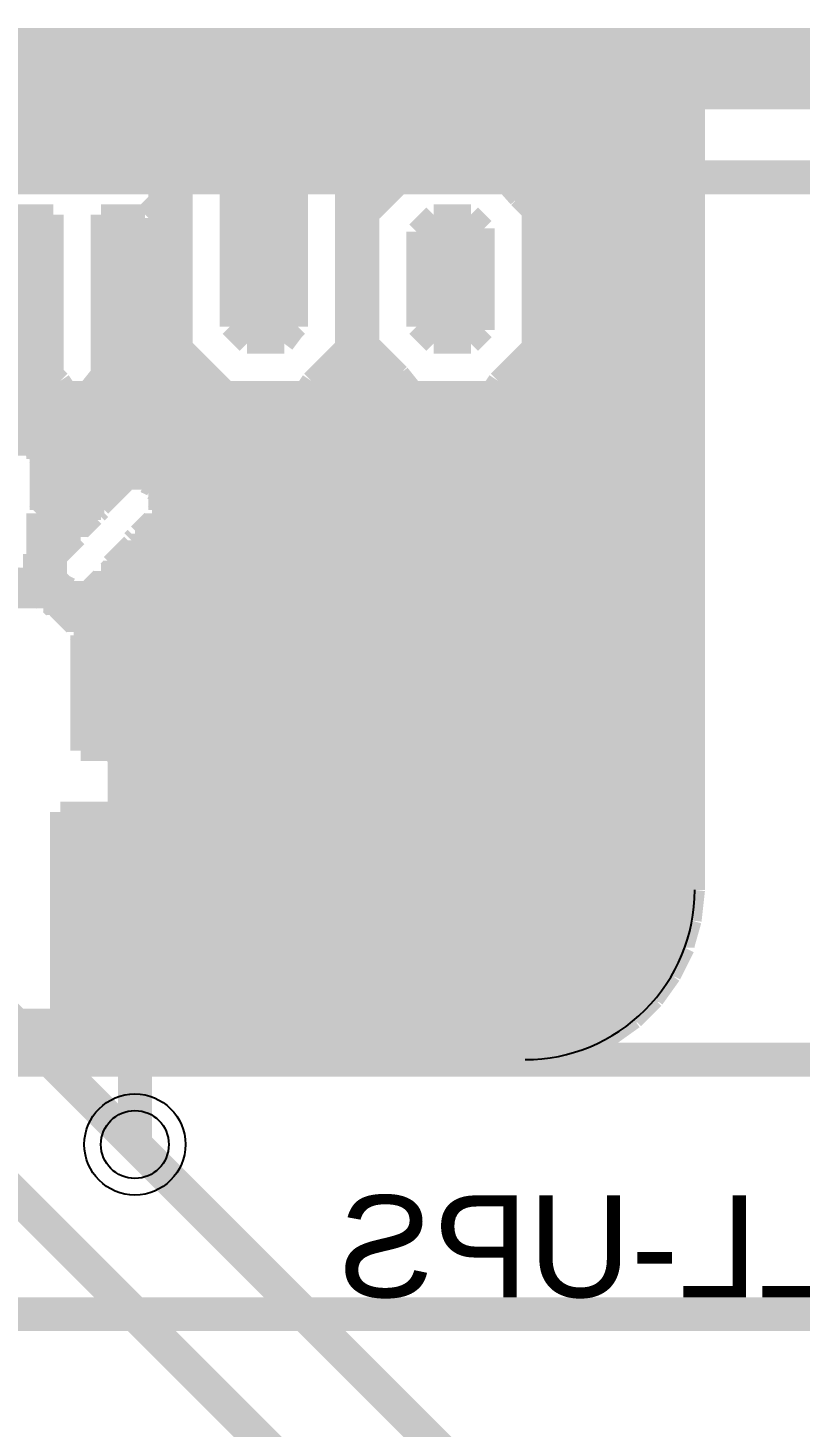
# Model space of a CAD drawing. Extents: x -38954 to -35245, y 27171 to 29112.
# Drawn here: x -36446.5 to -36219, y 28666.7 to 29079 of the extents above; entities that cross this region are included whole.
import ezdxf

# ---------------------------------------------------------------- set-up
doc = ezdxf.new("R2010")
doc.units = 9
for name, color, linetype, true_color in [('BoardOutline', 7, 'Continuous', 0xff00ff), ('BottomLayer', 7, 'Continuous', 0x0000ff), ('BottomSilkLayer', 7, 'Continuous', 0x808000), ('Hole', 7, 'Continuous', 0x000000), ('Multi-Layer', 7, 'Continuous', 0xc0c0c0), ('TopLayer', 7, 'Continuous', 0xff0000), ('TopSilkLayer', 7, 'Continuous', 0xffff00)]:
    doc.layers.add(name, color=color, linetype=linetype, true_color=true_color)
doc.styles.get("Standard").update_dxf_attribs({"font": 'arial.ttf'})

msp = doc.modelspace()

# ---------------------------------------------------------------- hatches: boundary and pattern name
at = {"layer": 'TopSilkLayer'}
msp.add_hatch(color=256, dxfattribs=at).paths.add_polyline_path([(-38950, 29075), (-35250, 29075), (-35250, 29055), (-38950, 29055), (-38950, 29075)])

# ---------------------------------------------------------------- linework, layer by layer
at = {"layer": 'BoardOutline', "const_width": 8}
msp.add_lwpolyline([(-38929, 29075), (-35271, 29075)], dxfattribs=at)
at = {"layer": 'BottomLayer', "const_width": 10}
for points in [[(-36415, 28775), (-36500, 28775)], [(-36415, 28775), (-36170, 28775)], [(-36415, 28750), (-36415, 28775)], [(-36465, 28700), (-35921, 28700)]]:
    msp.add_lwpolyline(points, dxfattribs=at)
at = {"layer": 'BottomSilkLayer', "const_width": 6}
for points in [[(-36250, 29075), (-36900, 29075)], [(-36250, 29070), (-36250, 29075)], [(-36250, 29070), (-36900, 29070)], [(-36250, 29065), (-36250, 29070)], [(-36250, 29065), (-36900, 29065)], [(-36250, 29060), (-36250, 29065)], [(-36250, 29060), (-36900, 29060)], [(-36250, 29055), (-36250, 29060)], [(-36250, 29055), (-36827, 29055)], [(-36250, 29050), (-36250, 29055)], [(-36250, 29050), (-36821, 29050)], [(-36250, 29045), (-36250, 29050)], [(-36250, 29045), (-36818, 29045)], [(-36250, 29040), (-36250, 29045)], [(-36250, 29040), (-36698, 29040)], [(-36452, 29038), (-36412, 29038)], [(-36412, 29038), (-36410, 29035)], [(-36399, 29035), (-36397, 29038)], [(-36397, 29038), (-36391, 29038)], [(-36391, 29038), (-36387, 29033)], [(-36367, 29033), (-36363, 29038)], [(-36363, 29038), (-36357, 29038)], [(-36357, 29038), (-36354, 29035)], [(-36337, 29033), (-36333, 29038)], [(-36333, 29038), (-36310, 29038)], [(-36310, 29038), (-36302, 29029)], [(-36250, 29035), (-36250, 29040)], [(-36410, 29035), (-36408, 29033)], [(-36399, 29035), (-36410, 29035)], [(-36408, 29033), (-36408, 29030)], [(-36401, 29033), (-36399, 29035)], [(-36401, 29030), (-36401, 29033)], [(-36365, 29035), (-36388, 29035)], [(-36387, 29033), (-36387, 29030)], [(-36367, 29030), (-36367, 29033)], [(-36354, 29035), (-36353, 29033)], [(-36335, 29035), (-36354, 29035)], [(-36353, 29033), (-36353, 29030)], [(-36345, 29025), (-36337, 29033)], [(-36250, 29035), (-36308, 29035)], [(-36250, 29030), (-36250, 29035)], [(-36408, 29028), (-36412, 29024)], [(-36408, 29030), (-36408, 29028)], [(-36401, 29030), (-36408, 29030)], [(-36401, 29025), (-36401, 29030)], [(-36387, 29030), (-36387, 29025)], [(-36367, 29030), (-36387, 29030)], [(-36367, 29025), (-36367, 29030)], [(-36353, 29030), (-36353, 29025)], [(-36340, 29030), (-36353, 29030)], [(-36250, 29030), (-36303, 29030)], [(-36302, 29029), (-36298, 29025)], [(-36250, 29025), (-36250, 29030)], [(-36439, 29024), (-36452, 29024)], [(-36439, 29020), (-36439, 29024)], [(-36425, 29024), (-36425, 29020)], [(-36412, 29024), (-36425, 29024)], [(-36401, 29025), (-36411, 29025)], [(-36401, 29020), (-36401, 29025)], [(-36387, 29025), (-36387, 29020)], [(-36367, 29025), (-36387, 29025)], [(-36367, 29020), (-36367, 29025)], [(-36353, 29025), (-36353, 29020)], [(-36345, 29025), (-36353, 29025)], [(-36346, 29020), (-36346, 29025)], [(-36346, 29025), (-36345, 29025)], [(-36327, 29024), (-36331, 29020)], [(-36316, 29024), (-36327, 29024)], [(-36312, 29020), (-36316, 29024)], [(-36298, 29025), (-36298, 29020)], [(-36250, 29025), (-36298, 29025)], [(-36250, 29020), (-36250, 29025)], [(-36439, 29020), (-36463, 29020)], [(-36439, 29015), (-36439, 29020)], [(-36425, 29020), (-36425, 29015)], [(-36401, 29020), (-36425, 29020)], [(-36401, 29015), (-36401, 29020)], [(-36387, 29020), (-36387, 29015)], [(-36367, 29020), (-36387, 29020)], [(-36367, 29015), (-36367, 29020)], [(-36353, 29020), (-36353, 29015)], [(-36346, 29020), (-36353, 29020)], [(-36346, 29015), (-36346, 29020)], [(-36331, 29020), (-36332, 29019)], [(-36312, 29020), (-36331, 29020)], [(-36312, 29019), (-36312, 29020)], [(-36298, 29020), (-36298, 29015)], [(-36250, 29020), (-36298, 29020)], [(-36250, 29015), (-36250, 29020)], [(-36332, 29019), (-36332, 29015)], [(-36312, 29015), (-36312, 29019)], [(-36439, 29015), (-36463, 29015)], [(-36439, 29010), (-36439, 29015)], [(-36425, 29015), (-36425, 29010)], [(-36401, 29015), (-36425, 29015)], [(-36401, 29010), (-36401, 29015)], [(-36387, 29015), (-36387, 29010)], [(-36367, 29015), (-36387, 29015)], [(-36367, 29010), (-36367, 29015)], [(-36353, 29015), (-36353, 29010)], [(-36346, 29015), (-36353, 29015)], [(-36346, 29010), (-36346, 29015)], [(-36332, 29015), (-36332, 29010)], [(-36312, 29015), (-36332, 29015)], [(-36312, 29010), (-36312, 29015)], [(-36298, 29015), (-36298, 29010)], [(-36250, 29015), (-36298, 29015)], [(-36250, 29010), (-36250, 29015)], [(-36439, 29010), (-36463, 29010)], [(-36439, 29005), (-36439, 29010)], [(-36425, 29010), (-36425, 29005)], [(-36401, 29010), (-36425, 29010)], [(-36401, 29005), (-36401, 29010)], [(-36387, 29010), (-36387, 29005)], [(-36367, 29010), (-36387, 29010)], [(-36367, 29005), (-36367, 29010)], [(-36353, 29010), (-36353, 29005)], [(-36346, 29010), (-36353, 29010)], [(-36346, 29005), (-36346, 29010)], [(-36332, 29010), (-36332, 29005)], [(-36312, 29010), (-36332, 29010)], [(-36312, 29005), (-36312, 29010)], [(-36298, 29010), (-36298, 29005)], [(-36250, 29010), (-36298, 29010)], [(-36250, 29005), (-36250, 29010)], [(-36439, 29005), (-36463, 29005)], [(-36439, 29000), (-36439, 29005)], [(-36425, 29005), (-36425, 29000)], [(-36401, 29005), (-36425, 29005)], [(-36401, 29000), (-36401, 29005)], [(-36387, 29005), (-36387, 29000)], [(-36367, 29005), (-36387, 29005)], [(-36367, 29000), (-36367, 29005)], [(-36353, 29005), (-36353, 29000)], [(-36346, 29005), (-36353, 29005)], [(-36346, 29000), (-36346, 29005)], [(-36332, 29005), (-36332, 29000)], [(-36312, 29005), (-36332, 29005)], [(-36312, 29000), (-36312, 29005)], [(-36298, 29005), (-36298, 29000)], [(-36250, 29005), (-36298, 29005)], [(-36250, 29000), (-36250, 29005)], [(-36439, 29000), (-36463, 29000)], [(-36439, 28995), (-36439, 29000)], [(-36425, 29000), (-36425, 28995)], [(-36401, 29000), (-36425, 29000)], [(-36401, 28995), (-36401, 29000)], [(-36387, 29000), (-36387, 28995)], [(-36367, 29000), (-36387, 29000)], [(-36367, 28995), (-36367, 29000)], [(-36353, 29000), (-36353, 28995)], [(-36346, 29000), (-36353, 29000)], [(-36346, 28995), (-36346, 29000)], [(-36332, 29000), (-36332, 28995)], [(-36312, 29000), (-36332, 29000)], [(-36312, 28995), (-36312, 29000)], [(-36298, 29000), (-36298, 28995)], [(-36250, 29000), (-36298, 29000)], [(-36250, 28995), (-36250, 29000)], [(-36439, 28995), (-36463, 28995)], [(-36439, 28990), (-36439, 28995)], [(-36425, 28995), (-36425, 28990)], [(-36401, 28995), (-36425, 28995)], [(-36401, 28990), (-36401, 28995)], [(-36387, 28995), (-36387, 28991)], [(-36367, 28995), (-36387, 28995)], [(-36367, 28991), (-36367, 28995)], [(-36353, 28995), (-36353, 28990)], [(-36346, 28995), (-36353, 28995)], [(-36346, 28990), (-36346, 28995)], [(-36332, 28995), (-36332, 28991)], [(-36312, 28995), (-36332, 28995)], [(-36312, 28991), (-36312, 28995)], [(-36298, 28995), (-36298, 28990)], [(-36250, 28995), (-36298, 28995)], [(-36250, 28990), (-36250, 28995)], [(-36387, 28991), (-36386, 28990)], [(-36368, 28990), (-36367, 28991)], [(-36332, 28991), (-36331, 28990)], [(-36312, 28990), (-36312, 28991)], [(-36439, 28990), (-36463, 28990)], [(-36439, 28985), (-36439, 28990)], [(-36425, 28990), (-36425, 28985)], [(-36401, 28990), (-36425, 28990)], [(-36401, 28985), (-36401, 28990)], [(-36386, 28990), (-36382, 28986)], [(-36368, 28990), (-36386, 28990)], [(-36371, 28986), (-36368, 28990)], [(-36353, 28990), (-36353, 28985)], [(-36346, 28990), (-36353, 28990)], [(-36346, 28985), (-36346, 28990)], [(-36331, 28990), (-36327, 28986)], [(-36312, 28990), (-36331, 28990)], [(-36316, 28986), (-36312, 28990)], [(-36298, 28990), (-36298, 28985)], [(-36250, 28990), (-36298, 28990)], [(-36250, 28985), (-36250, 28990)], [(-36439, 28985), (-36463, 28985)], [(-36439, 28980), (-36439, 28985)], [(-36425, 28985), (-36425, 28980)], [(-36401, 28985), (-36425, 28985)], [(-36396, 28980), (-36401, 28985)], [(-36382, 28986), (-36371, 28986)], [(-36353, 28985), (-36358, 28980)], [(-36345, 28985), (-36353, 28985)], [(-36345, 28985), (-36346, 28985)], [(-36340, 28980), (-36345, 28985)], [(-36327, 28986), (-36316, 28986)], [(-36298, 28985), (-36303, 28980)], [(-36250, 28985), (-36298, 28985)], [(-36250, 28980), (-36250, 28985)], [(-36439, 28980), (-36463, 28980)], [(-36439, 28977), (-36439, 28980)], [(-36425, 28980), (-36425, 28977)], [(-36396, 28980), (-36425, 28980)], [(-36391, 28975), (-36396, 28980)], [(-36358, 28980), (-36363, 28975)], [(-36340, 28980), (-36358, 28980)], [(-36337, 28977), (-36340, 28980)], [(-36303, 28980), (-36308, 28975)], [(-36250, 28980), (-36303, 28980)], [(-36250, 28975), (-36250, 28980)], [(-36437, 28975), (-36465, 28975)], [(-36437, 28975), (-36439, 28977)], [(-36435, 28972), (-36437, 28975)], [(-36425, 28977), (-36429, 28972)], [(-36391, 28975), (-36427, 28975)], [(-36388, 28972), (-36391, 28975)], [(-36363, 28975), (-36365, 28972)], [(-36335, 28975), (-36363, 28975)], [(-36333, 28972), (-36337, 28977)], [(-36308, 28975), (-36310, 28972)], [(-36250, 28975), (-36308, 28975)], [(-36250, 28970), (-36250, 28975)], [(-36250, 28970), (-36695, 28970)], [(-36429, 28972), (-36435, 28972)], [(-36365, 28972), (-36388, 28972)], [(-36310, 28972), (-36333, 28972)], [(-36250, 28965), (-36250, 28970)], [(-36250, 28965), (-36698, 28965)], [(-36250, 28965), (-36650, 28965)], [(-36250, 28963), (-36650, 28963)], [(-36250, 28960), (-36250, 28965)], [(-36250, 28963), (-36250, 28965)], [(-36250, 28961), (-36250, 28963)], [(-36250, 28960), (-36823, 28960)], [(-36250, 28961), (-36650, 28961)], [(-36250, 28959), (-36650, 28959)], [(-36250, 28959), (-36250, 28961)], [(-36250, 28925), (-36250, 28960)], [(-36250, 28957), (-36250, 28959)], [(-36250, 28957), (-36650, 28957)], [(-36452, 28956), (-36449, 28956)], [(-36449, 28956), (-36448, 28956)], [(-36448, 28956), (-36447, 28956)], [(-36447, 28956), (-36447, 28955)], [(-36447, 28955), (-36446, 28955)], [(-36446, 28955), (-36445, 28955)], [(-36250, 28955), (-36446, 28955)], [(-36445, 28955), (-36444, 28954)], [(-36444, 28954), (-36444, 28953)], [(-36250, 28955), (-36250, 28957)], [(-36250, 28953), (-36250, 28955)], [(-36444, 28953), (-36443, 28952)], [(-36250, 28953), (-36444, 28953)], [(-36443, 28952), (-36443, 28951)], [(-36443, 28951), (-36443, 28949)], [(-36250, 28951), (-36443, 28951)], [(-36250, 28951), (-36250, 28953)], [(-36250, 28949), (-36250, 28951)], [(-36443, 28949), (-36443, 28948)], [(-36250, 28949), (-36443, 28949)], [(-36443, 28948), (-36443, 28947)], [(-36443, 28947), (-36443, 28945)], [(-36250, 28947), (-36443, 28947)], [(-36417, 28945), (-36417, 28946)], [(-36417, 28946), (-36413, 28946)], [(-36413, 28946), (-36413, 28945)], [(-36250, 28947), (-36250, 28949)], [(-36250, 28945), (-36250, 28947)], [(-36443, 28945), (-36443, 28943)], [(-36418, 28945), (-36443, 28945)], [(-36443, 28943), (-36443, 28941)], [(-36420, 28943), (-36443, 28943)], [(-36422, 28941), (-36421, 28942)], [(-36421, 28942), (-36420, 28943)], [(-36420, 28943), (-36419, 28944)], [(-36419, 28944), (-36418, 28945)], [(-36418, 28945), (-36417, 28945)], [(-36413, 28945), (-36412, 28945)], [(-36412, 28945), (-36410, 28944)], [(-36250, 28945), (-36412, 28945)], [(-36410, 28944), (-36410, 28943)], [(-36410, 28943), (-36408, 28942)], [(-36250, 28943), (-36410, 28943)], [(-36408, 28942), (-36408, 28941)], [(-36250, 28943), (-36250, 28945)], [(-36250, 28941), (-36250, 28943)], [(-36443, 28937), (-36444, 28936)], [(-36443, 28941), (-36443, 28939)], [(-36422, 28941), (-36443, 28941)], [(-36443, 28939), (-36443, 28937)], [(-36424, 28939), (-36443, 28939)], [(-36425, 28937), (-36443, 28937)], [(-36426, 28936), (-36425, 28937)], [(-36425, 28938), (-36424, 28939)], [(-36425, 28937), (-36425, 28938)], [(-36424, 28939), (-36422, 28941)], [(-36408, 28937), (-36409, 28936)], [(-36408, 28941), (-36408, 28940)], [(-36250, 28941), (-36408, 28941)], [(-36408, 28940), (-36408, 28939)], [(-36408, 28939), (-36408, 28938)], [(-36250, 28939), (-36408, 28939)], [(-36408, 28938), (-36408, 28937)], [(-36250, 28937), (-36408, 28937)], [(-36250, 28939), (-36250, 28941)], [(-36250, 28937), (-36250, 28939)], [(-36250, 28935), (-36250, 28937)], [(-36444, 28936), (-36444, 28935)], [(-36444, 28935), (-36444, 28933)], [(-36427, 28935), (-36444, 28935)], [(-36444, 28933), (-36444, 28931)], [(-36429, 28933), (-36444, 28933)], [(-36430, 28932), (-36429, 28933)], [(-36429, 28933), (-36428, 28934)], [(-36428, 28934), (-36427, 28935)], [(-36427, 28935), (-36427, 28936)], [(-36427, 28936), (-36426, 28936)], [(-36411, 28933), (-36412, 28932)], [(-36410, 28934), (-36411, 28933)], [(-36250, 28933), (-36411, 28933)], [(-36409, 28935), (-36410, 28935)], [(-36410, 28935), (-36410, 28934)], [(-36250, 28935), (-36410, 28935)], [(-36409, 28936), (-36409, 28935)], [(-36250, 28933), (-36250, 28935)], [(-36250, 28931), (-36250, 28933)], [(-36444, 28931), (-36444, 28930)], [(-36431, 28931), (-36444, 28931)], [(-36444, 28930), (-36444, 28929)], [(-36444, 28929), (-36444, 28927)], [(-36432, 28929), (-36444, 28929)], [(-36433, 28928), (-36432, 28929)], [(-36432, 28929), (-36432, 28930)], [(-36432, 28930), (-36431, 28930)], [(-36431, 28931), (-36430, 28932)], [(-36431, 28930), (-36431, 28931)], [(-36415, 28929), (-36416, 28928)], [(-36414, 28929), (-36415, 28929)], [(-36250, 28929), (-36415, 28929)], [(-36413, 28931), (-36414, 28930)], [(-36414, 28930), (-36414, 28929)], [(-36412, 28932), (-36413, 28931)], [(-36250, 28931), (-36413, 28931)], [(-36250, 28929), (-36250, 28931)], [(-36250, 28927), (-36250, 28929)], [(-36444, 28927), (-36444, 28925)], [(-36434, 28927), (-36444, 28927)], [(-36444, 28925), (-36444, 28924)], [(-36436, 28925), (-36444, 28925)], [(-36437, 28924), (-36436, 28925)], [(-36436, 28925), (-36435, 28926)], [(-36435, 28926), (-36434, 28927)], [(-36434, 28927), (-36433, 28928)], [(-36418, 28925), (-36419, 28924)], [(-36416, 28927), (-36418, 28925)], [(-36250, 28925), (-36418, 28925)], [(-36416, 28928), (-36416, 28927)], [(-36250, 28927), (-36416, 28927)], [(-36250, 28925), (-36250, 28927)], [(-36250, 28923), (-36250, 28925)], [(-36250, 28925), (-36250, 28825)], [(-36444, 28924), (-36445, 28924)], [(-36445, 28924), (-36445, 28923)], [(-36445, 28923), (-36445, 28921)], [(-36438, 28923), (-36445, 28923)], [(-36445, 28921), (-36445, 28920)], [(-36438, 28921), (-36445, 28921)], [(-36438, 28923), (-36437, 28924)], [(-36438, 28922), (-36438, 28923)], [(-36438, 28921), (-36438, 28922)], [(-36438, 28919), (-36438, 28921)], [(-36421, 28922), (-36422, 28921)], [(-36422, 28921), (-36422, 28920)], [(-36250, 28921), (-36422, 28921)], [(-36420, 28923), (-36421, 28922)], [(-36419, 28924), (-36420, 28923)], [(-36250, 28923), (-36420, 28923)], [(-36250, 28921), (-36250, 28923)], [(-36250, 28919), (-36250, 28921)], [(-36438, 28917), (-36465, 28917)], [(-36448, 28917), (-36454, 28917)], [(-36447, 28918), (-36448, 28917)], [(-36446, 28918), (-36447, 28918)], [(-36445, 28919), (-36446, 28919)], [(-36446, 28919), (-36446, 28918)], [(-36438, 28919), (-36446, 28919)], [(-36445, 28920), (-36445, 28919)], [(-36438, 28918), (-36438, 28919)], [(-36438, 28917), (-36438, 28918)], [(-36436, 28915), (-36438, 28917)], [(-36425, 28917), (-36426, 28916)], [(-36424, 28918), (-36425, 28918)], [(-36425, 28918), (-36425, 28917)], [(-36250, 28917), (-36425, 28917)], [(-36423, 28919), (-36424, 28919)], [(-36424, 28919), (-36424, 28918)], [(-36250, 28919), (-36424, 28919)], [(-36422, 28920), (-36423, 28919)], [(-36250, 28917), (-36250, 28919)], [(-36250, 28915), (-36250, 28917)], [(-36250, 28913), (-36650, 28913)], [(-36436, 28915), (-36467, 28915)], [(-36434, 28914), (-36436, 28915)], [(-36434, 28913), (-36434, 28914)], [(-36429, 28913), (-36434, 28913)], [(-36428, 28914), (-36429, 28914)], [(-36429, 28914), (-36429, 28913)], [(-36427, 28915), (-36428, 28914)], [(-36426, 28916), (-36427, 28915)], [(-36250, 28915), (-36427, 28915)], [(-36250, 28913), (-36250, 28915)], [(-36250, 28911), (-36250, 28913)], [(-36250, 28911), (-36650, 28911)], [(-36462, 28911), (-36444, 28911)], [(-36444, 28911), (-36443, 28911)], [(-36443, 28911), (-36442, 28910)], [(-36442, 28910), (-36441, 28910)], [(-36441, 28910), (-36441, 28909)], [(-36441, 28909), (-36440, 28909)], [(-36440, 28909), (-36439, 28908)], [(-36250, 28909), (-36440, 28909)], [(-36250, 28909), (-36250, 28911)], [(-36250, 28907), (-36250, 28909)], [(-36439, 28908), (-36438, 28908)], [(-36438, 28908), (-36437, 28907)], [(-36437, 28907), (-36436, 28906)], [(-36250, 28907), (-36437, 28907)], [(-36436, 28906), (-36435, 28905)], [(-36435, 28905), (-36434, 28904)], [(-36250, 28905), (-36435, 28905)], [(-36434, 28904), (-36433, 28903)], [(-36250, 28905), (-36250, 28907)], [(-36250, 28903), (-36250, 28905)], [(-36433, 28903), (-36433, 28902)], [(-36250, 28903), (-36433, 28903)], [(-36433, 28902), (-36432, 28902)], [(-36432, 28902), (-36432, 28901)], [(-36432, 28901), (-36431, 28900)], [(-36250, 28901), (-36432, 28901)], [(-36431, 28900), (-36431, 28899)], [(-36250, 28901), (-36250, 28903)], [(-36250, 28899), (-36250, 28901)], [(-36431, 28899), (-36431, 28897)], [(-36250, 28899), (-36431, 28899)], [(-36431, 28897), (-36431, 28895)], [(-36250, 28897), (-36431, 28897)], [(-36250, 28897), (-36250, 28899)], [(-36250, 28895), (-36250, 28897)], [(-36431, 28895), (-36431, 28893)], [(-36250, 28895), (-36431, 28895)], [(-36431, 28893), (-36431, 28891)], [(-36250, 28893), (-36431, 28893)], [(-36250, 28893), (-36250, 28895)], [(-36250, 28891), (-36250, 28893)], [(-36431, 28891), (-36431, 28889)], [(-36250, 28891), (-36431, 28891)], [(-36431, 28889), (-36431, 28887)], [(-36250, 28889), (-36431, 28889)], [(-36250, 28889), (-36250, 28891)], [(-36250, 28887), (-36250, 28889)], [(-36431, 28887), (-36431, 28885)], [(-36250, 28887), (-36431, 28887)], [(-36431, 28885), (-36431, 28883)], [(-36250, 28885), (-36431, 28885)], [(-36250, 28885), (-36250, 28887)], [(-36250, 28883), (-36250, 28885)], [(-36431, 28883), (-36431, 28881)], [(-36250, 28883), (-36431, 28883)], [(-36431, 28881), (-36431, 28879)], [(-36250, 28881), (-36431, 28881)], [(-36250, 28881), (-36250, 28883)], [(-36250, 28879), (-36250, 28881)], [(-36431, 28879), (-36431, 28877)], [(-36250, 28879), (-36431, 28879)], [(-36431, 28877), (-36431, 28875)], [(-36250, 28877), (-36431, 28877)], [(-36250, 28877), (-36250, 28879)], [(-36250, 28875), (-36250, 28877)], [(-36431, 28875), (-36431, 28873)], [(-36250, 28875), (-36431, 28875)], [(-36431, 28873), (-36431, 28871)], [(-36250, 28873), (-36431, 28873)], [(-36431, 28871), (-36431, 28869)], [(-36250, 28871), (-36431, 28871)], [(-36250, 28873), (-36250, 28875)], [(-36250, 28871), (-36250, 28873)], [(-36250, 28869), (-36250, 28871)], [(-36431, 28869), (-36431, 28867)], [(-36250, 28869), (-36431, 28869)], [(-36431, 28867), (-36431, 28866)], [(-36250, 28867), (-36431, 28867)], [(-36250, 28867), (-36250, 28869)], [(-36250, 28865), (-36250, 28867)], [(-36431, 28866), (-36422, 28866)], [(-36422, 28866), (-36421, 28865)], [(-36421, 28865), (-36420, 28864)], [(-36250, 28865), (-36421, 28865)], [(-36420, 28864), (-36420, 28863)], [(-36420, 28863), (-36420, 28861)], [(-36250, 28863), (-36420, 28863)], [(-36250, 28863), (-36250, 28865)], [(-36250, 28861), (-36250, 28863)], [(-36420, 28861), (-36420, 28859)], [(-36250, 28861), (-36420, 28861)], [(-36420, 28859), (-36420, 28857)], [(-36250, 28859), (-36420, 28859)], [(-36250, 28859), (-36250, 28861)], [(-36250, 28857), (-36250, 28859)], [(-36420, 28857), (-36420, 28855)], [(-36250, 28857), (-36420, 28857)], [(-36420, 28855), (-36420, 28853)], [(-36250, 28855), (-36420, 28855)], [(-36250, 28855), (-36250, 28857)], [(-36250, 28853), (-36250, 28855)], [(-36420, 28853), (-36420, 28851)], [(-36250, 28853), (-36420, 28853)], [(-36420, 28851), (-36420, 28850)], [(-36250, 28851), (-36420, 28851)], [(-36250, 28851), (-36250, 28853)], [(-36250, 28849), (-36250, 28851)], [(-36422, 28848), (-36437, 28848)], [(-36437, 28848), (-36437, 28847)], [(-36437, 28847), (-36437, 28845)], [(-36250, 28847), (-36437, 28847)], [(-36421, 28849), (-36422, 28849)], [(-36422, 28849), (-36422, 28848)], [(-36420, 28850), (-36421, 28850)], [(-36421, 28850), (-36421, 28849)], [(-36250, 28849), (-36421, 28849)], [(-36250, 28847), (-36250, 28849)], [(-36250, 28845), (-36250, 28847)], [(-36437, 28845), (-36437, 28843)], [(-36250, 28845), (-36437, 28845)], [(-36437, 28843), (-36437, 28841)], [(-36250, 28843), (-36437, 28843)], [(-36250, 28843), (-36250, 28845)], [(-36250, 28841), (-36250, 28843)], [(-36437, 28841), (-36437, 28839)], [(-36250, 28841), (-36437, 28841)], [(-36437, 28839), (-36437, 28837)], [(-36250, 28839), (-36437, 28839)], [(-36250, 28839), (-36250, 28841)], [(-36250, 28837), (-36250, 28839)], [(-36437, 28837), (-36437, 28835)], [(-36250, 28837), (-36437, 28837)], [(-36437, 28835), (-36437, 28833)], [(-36250, 28835), (-36437, 28835)], [(-36250, 28835), (-36250, 28837)], [(-36250, 28833), (-36250, 28835)], [(-36437, 28833), (-36437, 28831)], [(-36250, 28833), (-36437, 28833)], [(-36437, 28831), (-36437, 28829)], [(-36250, 28831), (-36437, 28831)], [(-36250, 28831), (-36250, 28833)], [(-36250, 28829), (-36250, 28831)], [(-36437, 28829), (-36437, 28827)], [(-36250, 28829), (-36437, 28829)], [(-36437, 28827), (-36437, 28825)], [(-36250, 28827), (-36437, 28827)], [(-36250, 28827), (-36250, 28829)], [(-36250, 28825), (-36250, 28827)], [(-36437, 28825), (-36437, 28823)], [(-36250, 28825), (-36437, 28825)], [(-36437, 28823), (-36437, 28821)], [(-36250, 28823), (-36437, 28823)], [(-36251, 28816), (-36250, 28825)], [(-36437, 28821), (-36437, 28819)], [(-36250, 28821), (-36437, 28821)], [(-36437, 28819), (-36437, 28817)], [(-36251, 28819), (-36437, 28819)], [(-36437, 28817), (-36437, 28815)], [(-36251, 28817), (-36437, 28817)], [(-36437, 28815), (-36437, 28813)], [(-36251, 28815), (-36437, 28815)], [(-36253, 28809), (-36251, 28816)], [(-36437, 28813), (-36437, 28811)], [(-36252, 28813), (-36437, 28813)], [(-36437, 28811), (-36437, 28809)], [(-36252, 28811), (-36437, 28811)], [(-36437, 28809), (-36437, 28807)], [(-36253, 28809), (-36437, 28809)], [(-36437, 28807), (-36437, 28805)], [(-36253, 28807), (-36437, 28807)], [(-36257, 28800), (-36253, 28808)], [(-36253, 28808), (-36253, 28809)], [(-36437, 28805), (-36437, 28803)], [(-36254, 28805), (-36437, 28805)], [(-36437, 28803), (-36437, 28801)], [(-36255, 28803), (-36437, 28803)], [(-36437, 28801), (-36437, 28799)], [(-36256, 28801), (-36437, 28801)], [(-36437, 28799), (-36437, 28797)], [(-36257, 28799), (-36437, 28799)], [(-36437, 28797), (-36437, 28795)], [(-36259, 28797), (-36437, 28797)], [(-36262, 28793), (-36257, 28800)], [(-36437, 28795), (-36437, 28793)], [(-36260, 28795), (-36437, 28795)], [(-36437, 28793), (-36437, 28791)], [(-36262, 28793), (-36437, 28793)], [(-36264, 28791), (-36262, 28793)], [(-36437, 28791), (-36437, 28789)], [(-36264, 28791), (-36437, 28791)], [(-36437, 28789), (-36437, 28788)], [(-36266, 28789), (-36437, 28789)], [(-36268, 28787), (-36266, 28789)], [(-36266, 28789), (-36264, 28791)], [(-36268, 28787), (-36650, 28787)], [(-36270, 28785), (-36650, 28785)], [(-36437, 28787), (-36450, 28787)], [(-36437, 28788), (-36437, 28787)], [(-36275, 28782), (-36268, 28787)], [(-36273, 28783), (-36650, 28783)], [(-36277, 28781), (-36650, 28781)], [(-36283, 28778), (-36275, 28782)], [(-36281, 28779), (-36650, 28779)], [(-36287, 28777), (-36650, 28777)], [(-36291, 28776), (-36283, 28778)], [(-36300, 28775), (-36850, 28775)], [(-36300, 28775), (-36650, 28775)], [(-36300, 28775), (-36291, 28776)]]:
    msp.add_lwpolyline(points, dxfattribs=at)
at = {"layer": 'BottomSilkLayer'}
msp.add_arc((-36300.01, 28825), 50, 270, 0.0001, dxfattribs=at)
at = {"layer": 'Hole'}
msp.add_circle((-36415, 28750), 10, dxfattribs=at)
at = {"layer": 'Multi-Layer'}
msp.add_circle((-36415, 28750), 14.9, dxfattribs=at)
at = {"layer": 'TopLayer', "const_width": 10}
for points in [[(-36155, 29035), (-37720, 29035)], [(-36640, 28975), (-36415, 28750)], [(-36165, 28450), (-36505, 28790)], [(-36415, 28750), (-36190, 28525)]]:
    msp.add_lwpolyline(points, dxfattribs=at)

# ---------------------------------------------------------------- texts
at = {"layer": 'BottomSilkLayer', "text_generation_flag": 2}
msp.add_text('PULL-UPS', height=30, dxfattribs=at).set_placement((-36150, 28705))

doc.saveas('drawing.dxf')
